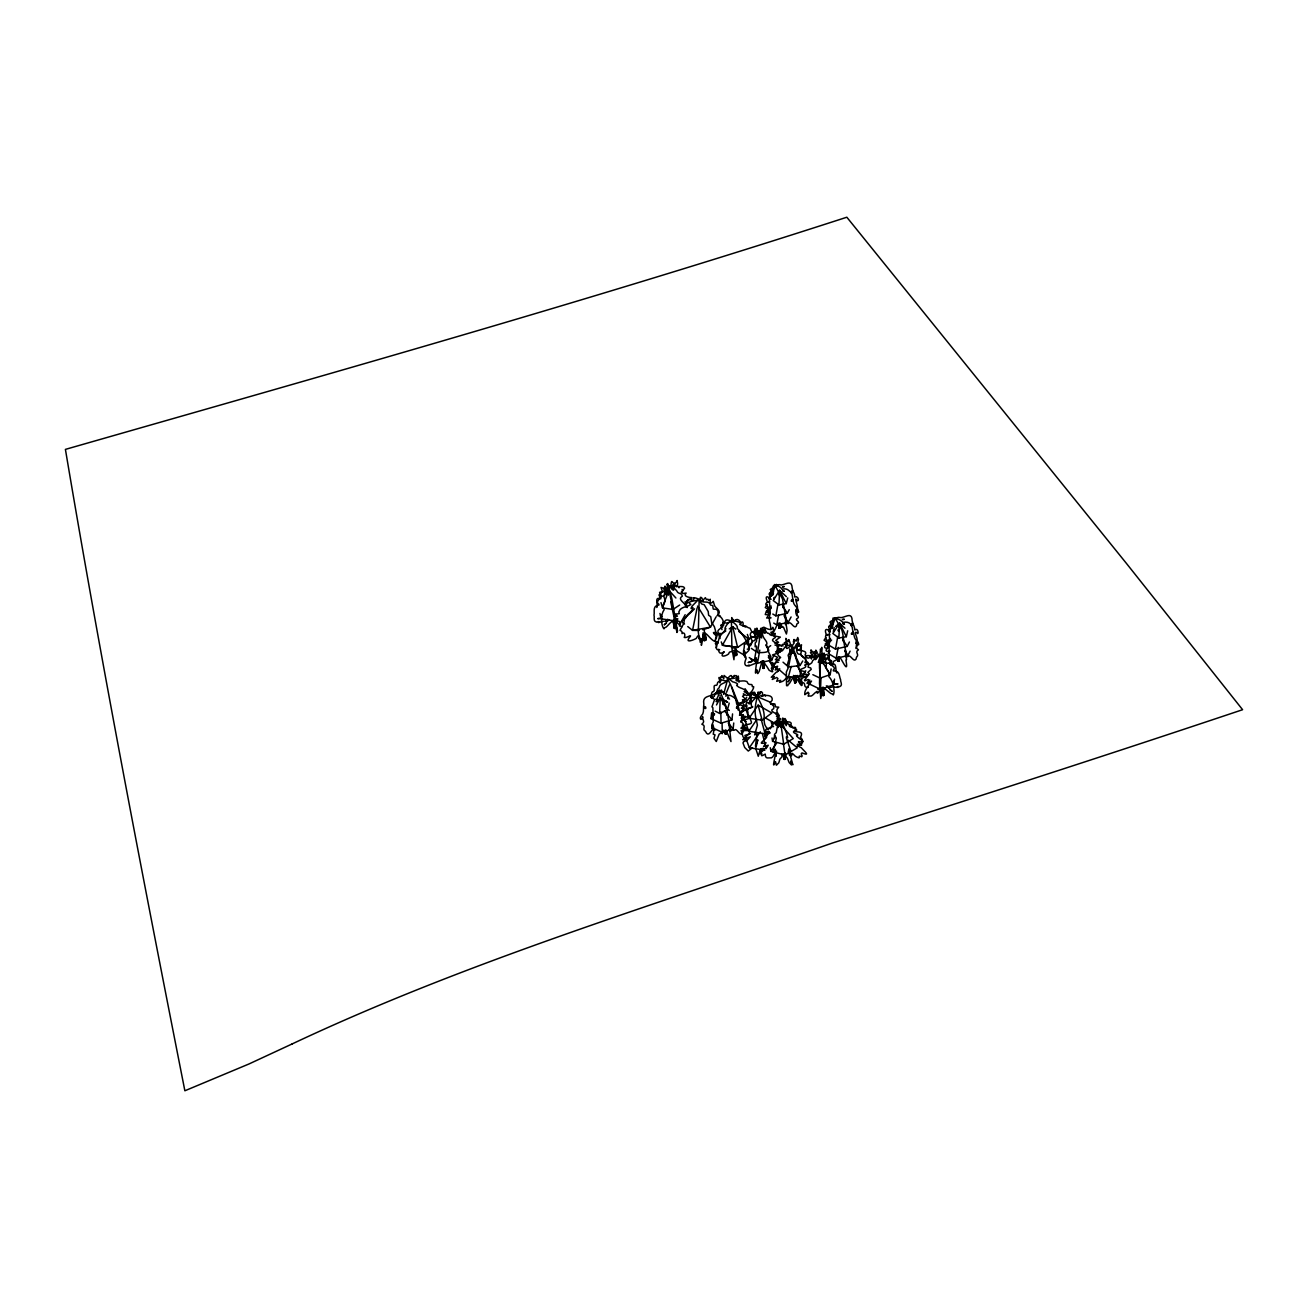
<?xml version="1.0" encoding="UTF-8"?>
<svg xmlns="http://www.w3.org/2000/svg" width="1308" height="1308" viewBox="0 0 1308 1308"><rect width="100%" height="100%" fill="white"/><g stroke="black" fill="none" stroke-linecap="round" stroke-linejoin="round"><path stroke-width="1.5" d="M820.966 688.646L821.048 690.411L820.868 688.613M823.975 657.401C825.642 650.844 830.956 656.927 826.116 659.837M732.774 620.711L732.742 619.06L733.069 620.499M820.786 692.978C821.506 689.12 820.606 696.036 820.721 693.322M675.157 627.055L675.173 623.965M699.666 638.288L699.633 637.437L699.208 639.089L698.325 632.124L699.159 599.849L702.265 600.961L705.388 597.658L706.369 599.587L707.971 599.211L708.707 600.421L710.244 599.26L710.179 602.645L711.601 603.037L713.252 601.304L714.479 605.342C714.626 607.86 723.324 610.95 716.947 615.79M823.5 694.81L822.765 688.253L820.754 698.505L819.495 683.266L820.279 659.019L823.255 663.712M757.512 696.396L758.231 691.948L757.986 695.186C755.239 702.87 754.046 712.337 756.318 719.645L757.397 725.204L754.634 734.883L757.021 733.772L755.452 746.149L757.839 739.837L755.713 748.438L758.28 756.237L760.144 749.762L760.864 748.83L761.191 751.43L762.106 748.961M786.19 725.711C783.901 719.351 795.656 721.951 789.345 726.054M725.057 730.338L725.499 734.18L725.956 730.567L726.398 733.919L724.992 733.494L724.714 730.567M796.621 647.166C802.687 640.462 802.932 653.591 796.981 649.553L796.637 643.863L793.94 648.703L792.01 648.801L791.324 646.953L794.25 642.866L793.318 641.983L794.021 639.432L794.512 641.394L795.542 640.086L796.392 641.002L797.733 637.503L798.518 639.563L797.291 645.171L799.139 643.144L798.55 646.087L799.924 646.25M808.736 663.859L804.96 662.502L805.826 660.573C805.237 658.12 801.935 655.864 800.005 654.229C794.185 654.997 798.681 642.13 794.25 648.899C791.52 649.684 790.13 642.293 788.822 639.612C788.217 647.542 783.754 629.197 787.024 645.089M773.551 593.162C767.812 594.339 769.693 602.072 769.938 608.76M760.373 693.829L760.03 691.85L758.248 694.761L761.387 691.654L762.499 692.88L762.417 696.396M676.71 628.919L676.514 627.726L677.511 631.306L671.871 598.655L668.551 586.638L669.385 585.722L670.971 587.129L674.356 587.308L674.748 586.262L672.574 585.117L674.372 583.368C675.647 589.254 683.397 584.365 684.574 588.191C682.809 590.595 679.163 594.715 686.128 593.064C682.645 595.876 688.319 597.642 691.703 597.592L691.703 598.639L686.945 600.748L687.583 603.168L685.13 601.729L686.536 604.639L684.607 603.773L686.504 607.419M734.655 652.79L734.785 650.468L735.423 655.848L734.916 646.626M825.005 658.938C829.877 654.981 832.656 664.775 826.738 663.074C823.337 660.949 826.607 651.335 822.569 658.513L822.029 659.592L820.247 658.889L819.887 656.845L820.459 649.046L821.293 651.057L821.718 647.313L821.996 655.488L822.569 653.493L823.141 656.829L824.105 653.068L821.604 658.709L820.247 658.889L820.901 655.553L819.56 655.226L815.358 659.657L816.535 656.91L815.751 655.651L813.87 657.891L814.59 659.085L812.66 660.654C811.876 665.2 807.755 663.091 808.066 667.145L810.731 667.947L811.205 669.369L807.837 672.426L809.341 673.833L804.469 680.078C804.273 682.727 808.655 677.593 808.834 680.405C804.812 685.686 808.295 682.612 810.551 682.792C806.104 688.515 804.371 691.67 804.878 693.861C803.701 697.148 809.26 689.61 808.148 693.191C811.009 692.308 805.728 697.524 809.521 695.954C812.219 697.115 813.723 693.175 817.059 691.343C816.241 696.673 821.342 689.005 819.397 687.746M725.727 696.183L727.068 694.744L723.978 693.077L727.673 679.261L736.404 677.887L737.941 678.803L735.897 679.817L736.371 680.749C740.9 681.942 742.731 679.931 746.933 681.55C749.157 687.419 752.378 681.828 752.313 686.7C756.073 684.934 751.299 692.39 750.612 692.946M790.114 726.79L789.362 724.387M715.149 711.111L719.629 713.449L720.25 697.769L727.722 702.249M787.743 597.903L786.255 603.577L778.979 604.917L779.584 590.3L786.37 596.644M838.951 657.368L839.098 659.755M834.52 679.081L833.572 684.967L820.508 689.365L820.999 677.658M754.454 695.3L755.861 694.924L757.119 696.821L757.414 695.578L755.73 696.183M847.682 630.783L846.341 636.685L838.902 638.042L839.556 623.115L844.968 628.232M763.97 666.916L763.692 660.818M834.471 619.387C833.082 612.389 841.763 630.865 841.698 629.475C843.889 636.064 843.578 645.514 846.194 651.858C847.519 660.442 844.265 644.55 845.72 653.886C844.527 655.128 847.96 660.213 845.933 660.099C848.925 676.301 841.404 658.137 839.622 657.106M722.016 629.639C720.365 626.745 722.719 628.069 722.654 626.794M722.817 625.665C721.82 619.305 726.463 625.42 721.28 625.894C722.13 629.753 715.885 628.592 718.517 633.988C715.77 635.083 715.656 639.399 714.953 641.182C716.67 642.032 721.051 643.585 715.345 643.193C715.492 644.403 717.046 645.694 716.081 647.705M675.124 627.546L674.388 628.363C675.19 612.847 667.391 628.004 665.134 627.464A2.175 1.03 -69.8 0 0 663.99 628.854C661.456 626.369 659.968 615.381 664.137 609.724A2.06 0.981 -70 0 0 663.761 608.694L662.649 606.52L666.769 595.957L665.723 589.794L668.077 592.001M762.875 630.996L762.351 627.546L761.142 631.175M795.248 676.661L795.15 682.858C795.82 668.094 790.196 684.28 788.626 684.1A2.518 0.818 -76.5 0 0 787.776 685.637L786.549 685.703L786.337 672.05L788.168 668.045L787.318 664.611L790.146 655.635L789.656 648.931L791.307 650.616L792.893 646.953L792.272 645.792L790.572 644.958L786.402 645.776L785.797 644.811L787.579 643.863L785.503 642.228L784.26 642.882L785.209 644.321L782.74 644.288L781.399 645.923L777.573 644.288L778.407 645.825L776.887 646.659L780.86 650.583L776.739 650.517L778.538 652.905L772.538 654.916L777.704 657.384L775.399 659.739L779.127 660.376M764.036 667.244L763.79 661.39M779.061 722.588L779.355 719.711L780.925 719.024L777.541 717.013L777.214 714.626C775.709 712.909 768.221 710.947 773.682 708.674L773.976 706.516L769.447 701.856L755.991 696.069C753.948 699.469 752.754 696.706 750.007 697.671L751.724 702.396M756.792 696.461L755.861 695.169M743.516 717.258L742.813 715.411L739.412 715.149M779.879 623.148L780.336 628.036L778.93 627.726L778.571 625.224M821.391 688.662L821.146 689.905L821.195 688.531M754.88 695.3L754.422 692.145L755.517 695.333M711.65 712.746L710.996 718.648L721.051 723.21L731.973 719.825L732.562 713.906M712.255 727.739L722.278 732.3L733.15 728.932L733.739 722.997M829.272 659.788C829.256 648.081 828.7 657.27 829.55 638.631C828.798 632.32 829.812 630.178 831.594 625.96C833.523 625.584 835.649 613.027 836.499 619.534M785.601 722.621C789.116 727.984 783.296 720.724 779.094 722.081C772.897 731.123 775.121 714.708 778.62 723.978M813.086 657.254L810.453 652.381L811.401 651.94L810.96 649.88L813.331 652.872L814.148 651.531L815.685 652.398L815.849 650.141L817.238 652.447L816.306 653.804L819.2 654.441L820.721 656.649L820.034 660.916L819.38 658.823L819.871 678.198L830.188 674.65L831.136 668.911M796.621 615.676L796.67 614.057C801.068 608.482 794.267 607.01 793.367 602.138C792.141 598.116 793.008 592.017 789.623 591.183C787.939 589.63 786.173 588.126 781.906 589.221C780.827 585.706 770.216 583.352 773.764 588.469M676.432 586.834C678.656 583.564 677.119 583.025 677.217 580.507M727.935 698.848L727.837 697.18M808.328 687.338C801.493 688.155 808.181 680.716 799.711 683.201C806.235 680.046 794.169 681.354 801.526 679.457C802.491 676.89 804.861 677.675 807.526 675.615L806.758 674.536L802.883 674.666L805.319 671.56C791.454 669.483 810.322 668.568 804.682 665.053C812.987 662.829 804.404 662.257 805.859 658.938C806.104 658.3 804.224 656.109 806.546 657.205C809.227 660.246 810.192 655.373 812.448 656.027C811.042 652.692 818.383 652.578 813.805 656.093C815.62 658.365 822.062 651.907 820.541 657.744C820.541 663.499 822.389 656.207 823.419 658.921C821.865 665.331 828.88 669.451 829.534 675.19L829.059 675.729A2.076 0.867 58.7 0 0 828.945 676.743C833.752 681.223 835.027 692.488 833.261 694.957A2.191 0.916 58.5 0 0 831.904 693.747C830.073 694.597 819.756 680.7 823.746 695.513L822.143 687.452M661.21 593.243C660.687 595.598 657.074 593.162 660.327 597.429A2.044 1.194 42.8 0 1 660.802 598.77C653.232 596.088 658.97 605.882 656.763 607.484M781.726 754.111C782.903 759.539 779.96 755.991 779.208 761.583A4.905 1.586 -75.5 0 0 778.718 762.94C775.644 765.278 776.854 767.109 775.53 761.665C772.227 769.169 773.911 762.368 775.039 756.384A7.995 2.616 -75.6 0 0 776.085 753.751L776.527 751.005L774.549 754.291L775.399 749.255L772.979 751.904L776.314 738.415L775.971 737.221L774.336 738.153L774.565 734.262L776.249 732.66L777.786 724.387L778.374 723.389L778.227 727.526L780.925 721.427L781.399 724.992M855.939 648.49L857.934 643.569L856.004 643.242M757.594 633.775L756.858 628.069L758.853 633.726M823.517 694.679L823.37 695.594L823.255 694.515M721.787 691.115L721.46 689.97L718.975 692.651M789.607 676.808L789.558 678.46L789.394 676.726M776.494 586.605L776.363 584.398L773.355 589.908M739.069 682.253C737.499 679.506 739.445 677.642 738.186 677.495C739.314 673.146 735.93 680.34 736.747 676.792C736.567 673.849 734.442 677.233 734.344 675.369C729.962 681.959 734.033 670.89 728 678.084C728.18 684.738 719.989 677.053 720.659 681.403C715.231 681.092 719.171 686.144 715.133 685.327C712.827 685.31 715.28 690.052 713.645 691.442C710.849 691.262 711.83 696.232 710.816 697.082M820.508 689.365L809.129 683.888L809.816 679.98M773.846 655.259L771.736 660.164L757.479 663.189L759.784 650.092M761.73 637.977L758.476 632.696L759.098 630.881L760.471 633.121L757.561 652.627C776.445 652.937 764.493 647.771 766.929 643.422C766.848 640.838 763.627 638.844 762.727 635.394C761.91 630.145 761.256 633.726 762.106 635.704C758.918 633.759 761.24 623.426 761.125 630.979M772.799 614.041L775.84 615.839L778.047 603.855M773.747 623.099L776.788 624.913L778.62 614.973M830.466 638.467L827.474 644.37L835.469 649.095L837.807 636.391M829.828 654.441L836.188 658.251L838.199 647.395M788.561 666.998L792.043 648.915L800.055 665.494L788.561 666.998L783.018 662.175M697.115 607.909L692.553 630.374L699.191 630.456M765.376 733.281C762.711 734.229 767.256 738.758 764.575 738.742M783.329 723.814L785.797 719.989L785.797 723.324M832.967 664.873C832.853 658.022 836.875 663.091 836.826 657.254M665.38 590.333C663.663 584.496 665.265 584.954 667.587 590.448C670.922 591.249 666.377 585.248 670.89 585.771C671.92 575.258 672.377 588.6 677.282 580.703M663.467 621.284L658.464 622.559L658.905 621.676A2.175 1.619 -16.5 0 0 656.845 622.216C652.692 621.349 654.883 617.638 654 615.038C654.916 612.095 652.12 605.669 658.987 604.983A2.06 1.537 -16.7 0 0 658.447 603.822L657.45 602.988C657.008 600.405 660.605 598.377 661.586 596.17C668.584 596.988 660.148 582.518 666.737 590.48C670.186 593.374 666.589 582.207 671.969 589.238C677.936 593.848 665.772 579.15 676.547 590.595C678.214 594.944 681.795 592.083 682.318 596.186C676.579 599.587 685.572 602.824 687.272 607.566M765.523 696.085L764.853 694.973L762.008 696.019M830.498 662.584L829.926 664.366M833.31 631.519L834.21 627.595M750.04 718.027C750.53 721.771 754.634 723.814 746.1 724.616L742.682 728.752L749.059 729.913M704.358 630.227L704.603 640.953L703.802 634.674L702.985 639.694L706.222 639.71L705.11 633.448M757.038 662.698L748.765 666.017L749.19 665.118A2.485 1.668 -38.7 0 0 747.277 666.017C743.434 665.658 744.922 661.161 746.181 658.447C740.181 654.245 751.986 651.024 748.536 648.163C748.389 645.645 751.593 643.323 752.607 641.067C759.049 641.214 751.74 628.788 757.561 634.821C759.817 637.356 759.032 631.274 759.801 630.832C761.272 632.304 768.81 634.952 763.561 631.306C765.687 627.121 765.801 634.249 768.761 633.334C771.213 637.356 774.385 633.71 775.333 637.552C767.649 641.672 778.146 641.737 778.881 646.659M805.81 670.841L802.949 675.664L788.234 677.593L791.176 666.426M719.629 713.449L727.428 709.835L729.226 703.148M739.216 703.115L746.672 701.382L751.479 695.153M786.811 679.359L787.122 677.299L783.917 680.487A4.709 3.237 -30.6 0 0 782.724 681.304L779.682 682.4L780.68 680.324L776.641 681.288L777.949 678.607L776.772 677.495L772.243 679.457L774.369 676.514L771.262 677.266L776.036 672.377A7.652 5.297 -30.6 0 0 778.489 670.857L779.715 668.748L775.252 669.99L777.622 666.23C766.586 670.007 779.682 658.218 780.631 657.466C776.282 654.67 776.478 652.283 782.446 650.665C791.078 638.173 781.71 654.801 790.817 645.482C794.463 648.752 792.55 649.275 793.351 651.368M679.686 622.036C682.269 627.954 674.814 622.101 677.266 620.303M819.724 662.044L819.642 668.715M785.078 722.294C787.154 714.855 781.17 720.168 783.688 724.174M771.001 629.704C769.513 616.885 768.81 625.453 769.823 614.008C772.554 606.716 759.703 604.28 769.644 601.762M779.159 721.199L777.099 718.108L777.639 722.899M740.966 720.888L742.404 720.136L741.603 716.539L743.369 719.89L746.263 721.656M754.683 636.669L755.288 632.974L754.324 630.325L757.365 633.595L756.416 641.541L755.223 642.996L755.174 646.806L756.367 646.005L756.662 647.215L754.553 659.575L754.7 660.376L756.302 657.81L755.828 662.698L757.201 659.608L756.956 662.273A7.603 2.011 -81.7 0 1 756.269 664.791C755.599 670.464 754.536 677.446 756.923 669.827C758.117 674.764 756.989 674.454 759.196 671.495A4.676 1.226 -81.6 0 1 759.539 670.203L762.106 661.308L763.038 668.126L764.101 668.012M667.407 591.952L669.107 590.431L667.979 585.461M723.291 730.158L722.229 733.739L721.427 732.725L719.138 734.213L716.261 741.538L713.972 738.235L715.035 734.834L713.236 734.197L714.07 729.341L712.958 724.714L711.961 728.72L711.765 725.106L713.236 721.771L712.876 707.71L711.944 706.827L714.446 699.944L716.931 698.815L719.907 692.177L719.449 689.986L726.283 706.827L730.322 728.752L729.177 724.73L730.992 741.571L726.136 730.158M781.89 724.125L782.838 717.978L783.034 721.427M679.653 605.015L672.982 609.446L662.518 607.877L665.167 600.961M667.799 594.045L669.124 590.595L675.893 597.985M763.447 748.519L762.989 749.746L763.659 748.503M745.92 729.079L740.835 728.115L744.693 727.052M799.94 649.373L800.529 647.836M776.445 724.943C775.709 717.896 773.012 725.319 771.001 727.003C767.616 729.521 765.899 727.673 765.344 731.156C776.053 732.872 760.733 736.061 766.88 736.747C764.951 740.59 755.828 744.971 766.047 742.748L763.578 746.541L768.237 745.233L766.962 747.375A7.946 5.363 -28.8 0 1 764.412 748.944C764.199 750.122 756.531 755.435 761.746 753.473C761.943 754.602 759.719 757.594 765.213 754.078C765.523 759.196 767.158 757.741 771.442 757.839A4.889 3.27 -28.8 0 1 772.668 757.005L774.5 754.111L776.298 753.915M749.255 646.724L747.408 644.223L750.252 644.19M790.768 676.726L790.163 677.92L790.294 676.923M726.545 692.292L729.488 684.967M679.048 587.766L678.394 587.047M785.405 624.652L785.585 620.63M819.495 688.629L817.762 689.234M745.707 627.088L739.707 624.39C743.647 622.199 734.883 621.104 731.401 620.433C728.638 625.11 721.427 622.281 725.024 621.153C726.79 616.738 739.216 625.191 737.172 628.281C741.93 633.056 745.609 639.318 747.898 644.239M763.251 668.486L763.234 661.178M778.113 623.409C777.459 623.066 771.409 638.974 771.622 632.467L771.001 632.14M771.033 663.745L770.706 662.96A7.619 2.289 66.6 0 1 769.398 660.72C773.829 662.339 764.085 654.507 770.886 657.679C771.933 656.142 764.052 648.719 770.706 645.678M750.481 645.825L751.838 642.784M836.188 658.251L847.895 655.57L850.102 651.139M667.636 619.24L667.178 621.333L669.058 619.796M835.469 649.095L847.208 646.414L849.415 641.983M687.191 601.369L687.959 599.636C690.428 597.74 693.044 602.906 694.025 598.721C690.837 596.513 697.589 598.312 699.224 599.407C702.772 604.623 708.315 599.309 710.62 605.114C714.299 605.326 712.271 606.749 713.318 609.152C716.62 609.283 716.163 608.956 717.863 610.787L718.141 613.452C716.441 616.133 723.161 615.627 718.435 615.904M828.242 653.493L829.73 650.55M716.13 641.345C711.176 642.866 701.906 623.785 705.699 640.397L703.671 638.811L702.985 632.827M734.655 653.003L734.344 651.351M783.688 744.219L781.023 725.139L793.253 738.579L783.688 744.219L772.603 741.358L775.415 735.946M716.49 704.947L720.25 697.769L727.428 709.835M776.788 624.913L788.25 622.314L791.095 616.967M801.117 646.757L801.542 644.828L800.872 645.449M775.84 615.839L787.351 613.239L789.247 609.675M716.081 616.853L710.489 627.153L702.772 629.818M771.082 617.85L766.651 618.014L768.728 614.973L765.245 614.515L766.374 611.163L770.576 608.089L770.069 606.601L768.025 607.909L769.742 608.956M771.131 606.013L768.221 611.327L770.87 608.465M684.558 624.047L681.354 621.529L685.163 614.711M715.803 693.861L717.569 693.796M784.293 759.49L784.342 754.389L784.882 759.31M736.208 649.487L737.058 654.703L734.262 654.801M790.032 651.858L788.103 655.259L788.904 658.235M836.973 672.982C834.798 671.429 837.79 660.834 830.76 664.84A2.044 1.21 -50.5 0 1 830.94 663.483C833.131 658.872 830.073 661.456 828.471 659.853M800.055 665.494L802.752 660.981M818.219 662.306L820.279 659.019M740.851 722.261L740.982 721.411M846.341 636.685L839.556 623.115L832.853 633.481L838.902 638.042M749.092 718.255L758.1 705.143L771.834 712.991L762.155 720.201L749.092 718.255L745.805 709.165L752.836 706.876M768.107 731.466L765.082 733.723L748.781 731.27L756.645 719.809M764.902 750.171L749.337 747.784L760.308 731.777M788.217 740.23L797.291 747.8L785.078 755.043L770.903 751.348L776.527 743.255M727.493 680.34C724.207 684.329 720.07 682.678 719.04 687.894C716.195 689.545 717.798 693.289 714.822 694.008M722.457 692.145L723.864 692.275L723.537 694.074M681.174 592.295L682.596 590.497L682.089 589.418M668.862 619.6L664.775 621.316M742.764 716.261C738.088 713.301 738.66 700.892 734.556 697.834C732.594 696.968 731.09 694.515 726.807 695.496C725.94 692.243 716.719 689.283 718.206 692.75M746.23 728.016L745.511 729.504M710.996 718.648L714.642 714.054M833.082 682.057L833.948 682.694L833.915 680.945M735.815 647.967L736.388 654.131L734.328 655.57M717.879 700.712L720.25 697.769M758.019 636.669L757.872 638.386M751.054 697.556L751.364 698.472M809.129 683.888L811.565 681.076M742.731 732.889L742.306 733.379C739.87 736.747 736.584 726.97 734.246 730.24L733.51 730.305C731.548 728.703 730.518 733.461 729.161 729.357M740.279 713.808L739.707 713.154M754.111 633.775C752.214 628.494 746.525 637.094 754.095 637.127M755.975 695.235L757.463 696.641M666.442 593.162L663.679 596.105L664.889 599.604M773.437 589.14L772.685 590.022C766.161 593.946 776.494 594.339 772.93 588.224C773.339 585.657 778.358 583.842 781.334 584.97C786.566 584.104 791.781 579.706 792.207 588.142C792.534 591.854 795.084 593.292 794.692 597.004C797.733 595.156 799.76 601.091 797.455 600.862C792.583 593.963 799.809 609.217 796.621 608.612M776.249 755.01L776.249 756.302M827.474 644.37L831.61 640.004M746.754 697.442L739.085 705.372L731.695 686.831M822.045 661.031L822.879 661.129M767.42 602.154C766.782 600.029 764.117 594.519 769.627 597.821M681.354 621.529L694.564 608.858M748.683 647.084L749.19 649.209L747.228 649.177M686.226 604.051L686.34 605.751M742.503 727.837L743.827 726.022L742.339 725.09M753.277 659.788L754.422 659.624M776.265 714.43L776.151 712.942M835.55 626.483L839.556 623.115M793.94 727.902C797.128 726.136 794.136 729.684 796.768 730.044C787.203 732.562 802.066 734.54 796.49 735.717C798.583 739.184 808.736 743.14 798.518 741.62L798.55 742.323C807.821 749.19 792.681 740.688 798.616 746.296A8.044 4.97 30.1 0 0 801.314 747.686C803.733 750.825 811.385 756.727 802.033 752.885C799.728 753.735 803.406 755.73 801.673 756.776C796.016 754.226 802.589 759.719 796.637 756.989A4.938 3.025 30.2 0 0 795.313 756.253L793.613 754.569C789.558 750.269 794.234 758.64 789.231 754.847M781.53 724.419L780.435 721.444L783.247 727.346L782.413 723.242L782.985 724.191L786.942 734.344L787.629 737.679L786.402 736.845L786.402 738.072L790.931 751.299L788.904 748.797L790.343 753.768L788.479 750.612L789.247 753.31A8.044 1.7 71.2 0 0 790.392 755.861L792.844 764.788L790.85 760.945L791.454 764.967L789.182 762.597A4.938 1.03 71.1 0 0 788.61 761.272C786.386 754.683 786.533 760.03 785.356 753.016M856.102 641.378C859.781 640.642 852.211 629.966 856.936 632.696C858.947 636.375 858.44 626.859 854.827 630.015C854.631 626.254 852.8 624.505 852.162 620.744C852.031 611.997 846.44 616.771 841.257 617.621C836.842 616.379 832.101 619.191 832.411 622.788L830.793 623.475L830.22 626.532C838.559 623.687 823.844 631.159 830.253 631.829M827.065 635.508C825.757 634.511 823.108 625.829 829.828 631.159M795.313 675.5L795.853 682.629L794.577 682.318M714.691 694.826L714.266 696.494M829.893 651.27C826.394 651.956 824.351 650.73 827.801 648C820.95 649.406 826.525 641.852 829.844 641.034C829.517 642.114 831.97 637.339 827.032 641.378C827.915 638.206 829.436 643.928 826.476 639.775C825.168 637.503 824.351 633.317 829.959 634.772M771.099 595.402L769.006 598.557L771.213 599.244M760.586 636.473L760.586 634.511M714.135 694.352L718.959 690.984M823.566 687.419L823.827 695.006L822.797 695.627M747.359 634.413L749.19 639.432L737.614 647.411L722.425 645.253L721.264 641.901M659.935 613.452L661.505 618.88L674.879 620.908L677.92 618.88M745.462 727.886L743.484 728.572M733.281 650.338C731.188 653.133 729.684 650.24 728.572 653.951C725.58 656.436 718.501 657.94 724.256 651.711C720.643 654.245 719.269 653.526 718.484 650.125C713.906 649.144 717.928 644.01 719.204 637.895C721.149 633.693 723.667 632.778 725.924 628.707C722.245 630.652 730.207 618.553 731.99 621.398M725.826 630.996L718.926 635.181L720.087 638.533M729.275 628.903L732.725 626.81L735.717 629.115M771.409 704.26L773.257 703.769L773.6 704.914M751.07 694.483L751.037 695.316M771.066 727.624L770.101 728.867M713.383 632.68L714.233 632.385M751.233 703.622L746.786 702.559L745.952 704.456C748.683 705.715 744.432 708.576 748.225 709.704M743.533 741.489L747.751 739.658L750.334 736.796L742.748 739.707L749.386 733.559L749.386 730.24M774.957 643.552L778.538 642.31L775.742 640.38L780.369 637.11L775.464 636.162C771.867 636.538 775.758 634.593 775.268 633.481C773.993 633.219 770.461 635.901 771.262 632.958C775.203 630.162 772.946 629.9 772.832 627.317C770.755 633.742 759.637 622.837 765.066 629.41C761.828 631.159 757.446 630.096 757.741 636.636C758.934 633.513 756.416 631.633 758.166 634.658C760.749 635.639 760.144 628.429 758.427 632.189L759.359 634.02M763.839 748.716L762.319 749.402L762.27 748.29M752.427 747.735L748.274 751.054L744.71 747.522L742.96 742.862L743.827 741.62M661.472 591.854L662.502 591.854L661.014 587.406L665.118 588.911M755.386 636.064L750.874 637.944L752.264 641.214M739.854 713.628C747.081 710.081 739.216 708.56 746.214 706.238C743.32 704.293 743.026 704.799 742.993 702.118M764.297 748.912L762.221 748.814M739.788 715.067L743.353 714.642L741.211 718.223L745.446 717.454M762.155 661.39L760.667 661.799M745.086 710.277L744.317 710.538A7.178 4.496 30.4 0 1 742.045 710.604L740.181 711.977M794.577 682.76L795.853 682.335L795.656 675.909M783.835 759.163L785.16 758.722L784.555 754.536M825.855 637.503L824.056 640.25L827.555 642.473L825.315 643.618L826.215 644.844M750.432 717.994L744.677 719.858L748.781 731.27M800.758 654.327L801.412 650.861L796.736 649.651M750.416 733.657L744.922 735.407L749.337 747.784M733.428 621.627C736.584 617.409 740.132 620.09 740.802 623.164C742.633 619.829 743.729 623.524 742.911 625.829C746.639 624.995 746.296 627.676 750.04 628.216L751.838 631.829L755.452 632.14M748.634 730.632L741.113 730.387L742.993 736.698L746.083 740.884M781.497 649.651L778.701 650.19L778.669 652.692M767.355 604.623L765.245 607.501L768.646 609.675L766.635 611.539L769.823 614.008M699.682 638.304L700.238 642.326L701.415 638.664L701.399 645.351L703.148 635.165M742.813 702.232L744.301 701.726L742.437 699.78L746.279 699.878L742.519 696.265L743.925 695.496L743.336 693.845L746.721 695.611L751.61 692.962L756.678 695.774C760.667 702.837 765.147 711.143 764.003 718.599C764.428 723.537 764.068 725.384 768.417 729.766M746.001 657.041C741.227 653.199 744.873 649.553 744.285 644.468C746.835 642.882 750.596 644.108 747.309 639.089C750.383 640.642 749.86 636.505 751.577 636.636M664.415 591.33L659.559 592.344L661.21 596.252M675.468 627.873L674.176 628.151L673.424 620.057M671.609 620.826L672.574 620.646M769.595 732.905L766.75 732.464L766.979 735.309M790.114 725.711L791.487 725.646L792.991 727.935M800.741 649.602C801.624 651.515 806.006 650.714 805.793 653.232C802.507 658.676 812.595 652.3 811.287 658.84M771.082 592.589C768.385 592.491 768.663 595.614 771.197 596.284M826.051 667.178L826.378 663.728L823.255 661.21M806.398 677.495L799.482 675.435M776.412 716.31C783.737 717.324 774.696 713.187 777.377 708.773L778.75 707.17L775.726 706.925L774.81 703.884L770.706 704.162L770.428 702.412L772.161 700.238C773.306 693.78 763.381 695.415 759.637 696.003C754.422 696.641 754.634 700.81 750.694 701.758L751.871 707.432L747.816 708.789L747.081 711.274C749.827 711.732 745.446 715.574 749.206 715.607M831.528 687.272L828.88 687.256M720.25 633.366L717.487 633.791L714.626 632.451M831.201 623.573C826.983 620.859 835.191 621.365 832.853 618.177C836.875 618.079 840.128 619.518 842.99 622.428C848.843 621.153 852.113 623.785 852.62 629.916C854.189 633.889 853.83 639.628 857.476 641.149C860.075 645.874 858.113 645.939 856.168 642.342C857.345 646.038 854.565 647.264 858.473 649.831C854.189 652.038 859.863 654.458 856.544 657.172L855.972 659.232C853.421 662.878 850.086 653.101 847.698 656.698L845.573 656.322M699.437 636.407L697.769 635.95L696.232 638.402C694.319 639.677 684.869 643.569 689.153 637.912C693.42 632.794 686.569 638.631 684.215 637.421C685.735 635.247 684.395 631.437 682.008 633.595C682.187 632.582 682.351 631.143 680.013 630.374C681.582 626.875 683.806 625.191 684.493 619.207L685.915 617.589C686.978 613.501 690.935 613.256 692.782 608.858L692.929 607.533L691.033 608.416L692.046 606.144L698.407 599.636L701.758 604.034L704.194 604.705L708.217 611.555L708.609 615.234L710.751 616.722L711.617 622.412L714.364 626.712L716.424 633.955L713.923 633.612L716.719 636.211L716.277 638.794M783.165 645.923L778.342 644.942A7.537 5.052 -39.7 0 1 775.906 645.253L775.006 645.106M824.759 687.943L823.108 688.057L823.942 695.267L822.618 695.202M765.621 732.202L769.774 733.134M723.586 625.535C715.59 625.682 727.51 623.949 723.03 622.232M781.726 648.784L777.115 648.964L780.173 652.234M661.161 615.25L660.36 615.986L661.227 616.509M773.551 726.61L771.655 726.676M764.297 668.045L762.989 667.848L762.45 661.227L763.888 668.404M672.933 620.597L674.241 627.889L675.353 628.298M728.082 697.818C730.256 697.033 725.58 696.575 729.553 699.11M797.161 746.23L798.501 745.446A2.616 1.749 -29.5 0 1 800.627 744.824C804.077 742.241 802.311 738.726 800.431 737.401C805.385 728.556 791.831 734.393 795.411 729.324C796.588 725.449 790.326 729.668 790.146 725.057C787.465 725.58 786.386 718.288 785.094 722.637M723.308 622.265C724.043 622.199 721.509 616.542 719.792 616.591M829.256 663.042C830.237 665.396 834.488 666.099 834.455 668.764L833.67 669.712A2.06 1.472 9.1 0 0 833.425 670.906C840.128 670.317 839.066 676.923 840.57 679.555C840.292 682.22 843.3 685.261 839.442 686.814A2.191 1.537 9.1 0 0 837.316 686.635L837.938 687.403L832.771 687.027M780.238 724.943L781.072 724.812L780.255 723.667M839.229 661.096L837.774 660.769L837.463 658.235M744.808 708.871L741.325 708.249L743.434 706.107L739.118 704.276M785.454 759.098L784.13 758.754L783.835 754.553M772.57 591.118L770.167 589.548L774.271 586.801M750.318 718.059L744.742 716.277C737.532 716.408 745.413 722.408 744.007 718.501M719.809 649.782L718.435 649.34M759.294 636.636L759.261 635.574M795.853 657.924L795.902 654.883L793.907 651.597L800.055 671.674L802.164 685.016L801.542 685.572L800.431 683.577L800.725 684.624L794.823 676.007L795.575 682.841L795.035 681.975M723.929 693.78C723.569 689.708 717.258 691.082 714.054 694.401C708.347 696.87 702.314 696.052 703.851 704.145C703.017 708.478 704.603 712.893 701.251 715.901C698.93 718.762 701.529 721.624 702.723 716.686C702.2 720.544 705.584 721.264 701.856 724.24C706.941 726.022 701.382 729.063 705.519 731.336L706.598 733.314C709.901 736.813 711.928 726.708 715.002 730.191M733.739 648.032L732.382 647.427M710.685 697.36L714.217 699.077M725.875 708.773L729.324 710.342M778.701 652.087L775.628 651.776L777.246 653.64M812.84 674.683L819.969 678.084M787.857 753.326L789.1 753.326L788.315 751.495M751.528 701.758L749.942 700.287L749.157 704.08M687.011 601.549L688.531 602.35M765.164 717.83L773.731 722.719M820.296 662.142L820.279 663.941M744.105 691.621L749.304 694.81L745.053 688.711M777.639 671.576C778.211 668.666 776.478 667.227 772.488 666.459C776.772 665.658 772.505 664.497 771.328 664.595C771.916 666.115 775.382 671.822 772.276 667.783C768.761 667.26 777.034 674.912 769.104 670.268A4.692 1.39 66.5 0 0 768.434 669.091C765.164 663.467 766.782 667.456 763.463 661.129M751.364 648.392L756.008 651.564M749.222 657.515L757.479 663.189M796.147 610.182C802.752 616.722 794.512 603.806 795.885 612.88C795.853 615.332 800.136 616.591 797.684 618.226C793.22 620.057 802 621.807 796.85 623.965L796.359 626.009C793.972 629.639 790.572 619.992 788.348 623.573L785.961 623.295L787.105 630.44L786.419 634.02L783.525 627.317L781.988 626.221L781.726 627.35L780.14 623.295M801.428 655.7L804.551 657.973L801.755 655.586M772.766 726.349L771.311 722.359L776.249 723.667M778.979 604.917L773.241 600.552L779.584 590.3L786.255 603.577M677.086 619.894L674.421 620.074L676.972 632.5L676.547 628.641M738.709 631.404L749.19 639.432M687.763 626.581L692.553 630.374L710.489 627.153L697.491 606.045M744.841 652.708L743.533 650.763L744.988 651.858M812.039 657.352L810.355 656.616L811.679 658.692M797.226 675.418L798.305 677.479L797.079 675.68M779.388 669.843L788.234 677.593M744.922 655.521L735.766 650.158L736.567 655.488L734.655 654.196L734.426 652.152M827.343 645.236L828.618 646.708M731.434 621.267L731.908 648.49L733.935 659.739L734.491 652.529L734.458 654.801M758.526 636.211L757.561 636.391M807.576 674.83L805.434 674.258M724.469 710.882L731.973 719.825M728.164 722.981L733.15 728.932M682.106 626.597L679.326 625.894L680.585 623.703L679.048 621.3L675.876 620.777L677.38 619.665L674.16 616.559L677.413 616.182L675.304 614.122L679.31 613.648L678.803 611.964L680.258 609.348C684.035 606.144 686.635 607.386 690.869 604.476C683.757 599.898 702.543 601.958 700.336 597.331C701.955 597.216 702.004 598.312 702.952 600.699M823.648 656.06L823.975 656.567M720.119 696.363L720.07 695.676M793.269 651.793C795.673 654.621 793.972 648.67 793.923 651.727M768.434 655.455L771.736 660.164M833.915 619.436L833.278 621.071M842.842 639.596L847.208 646.414M844.641 650.468L847.895 655.57M783.067 606.552L787.351 613.239M783.982 615.659L788.25 622.314M826.231 668.404L830.188 674.65M826.329 685.833L828.732 688.106L827.801 685.981M754.863 695.153L753.228 692.21L753.392 695.055M769.823 732.823L769.088 731.483M797.062 665.658L802.949 675.664M838.444 631.159L838.281 629.704L838.641 631.11M765.72 644.991L768.712 650.256M784.964 759.457L784.048 754.405M737.058 705.879L738.137 710.064M833.147 624.505C830.678 624.537 825.74 626.696 830.613 629.442M780.287 724.191C782.446 726.022 781.563 718.648 779.666 722.621M667.898 589.712L667.783 588.518L668.437 590.595M755.893 632.81L754.978 628.527L757.381 631.437M751.43 698.799C749.566 696.575 748.879 689.381 752.443 693.763M703.05 635.001L703.377 640.577L705.911 639.023L704.865 632.892M735.537 699.044L730.861 685.081L726.97 677.855L724.076 675.451L723.782 678.787L721.836 675.631L721.82 677.413L720.495 676.874L720.577 679.424L719.008 677.495L720.054 682.939M662.306 616.559L661.194 616.738M838.82 657.286L839.213 660.753L837.79 661.243L837.48 658.774M774.745 586.622L774.434 584.513L782.511 598.9L786.468 621.529L785.274 617.049L785.781 620.679M674.83 628.559L673.506 620.401M660.981 602.596L662.518 607.877M794.675 681.926L793.972 679.392M793.482 675.402L794.774 682.694M758.1 705.143L762.155 720.201M761.027 718.664L765.082 733.723M762.401 733.87L766.357 748.617M736.747 704.276L735.897 699.764M668.012 590.693L667.587 589.499L667.718 590.497M667.979 588.96L667.211 584.071L668.535 590.48M670.693 601.827L674.879 620.908M778.979 623.458L779.993 628.298L779.503 623.426M667.767 584.954L667.554 583.531L668.143 587.308M749.615 695.235L745.74 691.131C743.5 687.828 739.788 688.76 736.617 685.474C737.663 684.051 738.807 683.904 734.246 682.22C731.663 682.514 729.504 677.413 727.444 679.768M669.124 590.595L672.982 609.446M780.026 722.948L778.603 718.125L779.241 722.883M724.55 730.959L725.172 733.919L726.676 733.494L726.463 730.976M725.466 730.338L726.005 734.18L725.155 730.567M762.319 661.292L763.316 668.339M772.014 737.99L772.603 741.358M770.281 747.751L770.903 751.348M785.062 753.948L785.241 759.049M783.329 743.107L785.078 755.043M674.797 628.429L673.636 620.09L675.141 627.905M674.961 627.35L674.83 625.633M784.032 759.081L783.1 754.013M779.11 624.832L779.274 626.14M674.356 621.692L674.094 619.011M784.391 759.327L783.672 754.422M732.513 620.466L731.728 617.572L731.679 620.908M822.814 695.218L821.964 689.627M822.961 695.529L822.176 690.134M795.117 682.106L794.463 676.694M838.003 657.826L838.886 661.357L838.51 657.123M674.781 622.085L674.585 619.469M763.758 667.996L762.842 661.063M742.813 732.169L744.53 729.488L741.865 727.166L744.268 725.319L741.75 722.098L741.914 720.168A7.178 4.905 -30.2 0 0 742.715 719.923M838.085 657.156L838.379 661.39L838.771 657.793M779.813 623.605L779.503 628.314L779.388 626.401M822.912 687.272L823.419 693.976M779.862 624.783L780.336 627.709L778.93 628.183L778.473 623.376M722.081 722.997L722.278 732.3M720.822 712.01L721.051 723.21M778.571 662.191A7.635 4.938 30.8 0 1 776.135 662.289C774.892 666.393 766.668 661.145 772.341 662.535L774.042 664.006A4.692 3.172 22.8 0 1 774.745 664.284M791.912 652.038L791.356 653.559L791.912 652.038M748.339 662.486L751.806 661.488L748.339 662.486M832.428 627.202L832.215 628.429L832.428 627.202M666.164 621.087L666.115 619.747L666.164 621.087M664.35 624.734L666.508 622.837L664.35 624.734M798.387 677.053L798.845 678.018L798.387 677.053M727.068 714.969L726.872 712.958L726.921 714.986M788.103 681.73L789.656 679.49L788.103 681.73M768.172 612.765C769.758 615.708 770.101 610.591 768.172 612.765M772.979 594.094L772.358 595.451L772.979 594.094M717.111 700.172L716.343 701.611L717.111 700.172M725.956 701.268L727.346 702.036L725.956 701.268M827.294 645.776C828.765 648.686 829.501 643.667 827.294 645.776M829.174 686.602L829.583 688.368L829.223 686.553M774.401 597.445L773.96 598.623L774.401 597.445M703.917 706.745C706.484 711.454 706.549 705.323 703.917 706.745M778.62 593.489L779.323 595.042L778.669 593.505M834.112 630.358L833.67 631.568L834.112 630.358M770.772 607.533C770.396 610.722 768.924 604.28 770.772 607.533M800.447 681.452L798.959 679.032L800.447 681.452M669.369 592.998L669.058 591.837L669.369 592.998M668.241 594.878L668.339 593.325L668.241 594.878M783.1 607.664L782.985 605.62L783.198 607.533M712.304 697.05C709.754 699.012 715.345 696.706 712.304 697.05M714.315 714.037C713.776 717.34 712.026 710.996 714.315 714.037M723.618 701.48L723.03 699.927L723.618 701.48M838.624 626.401L839.376 628.02L838.624 626.401M657.859 618.717L661.603 618.308L657.957 618.537M843.186 640.904L843.153 638.86L843.186 640.904M751.528 659.902C754.062 661.325 750.007 656.976 751.528 659.902M780.353 726.087C781.546 729.602 780.026 722.932 780.353 726.087M832.101 691.343L829.763 689.414L832.101 691.343M668.257 587.292C670.121 592.164 667.096 589.221 668.601 586.589L668.257 587.292M792.991 651.564L793.302 653.477L792.975 651.613M782.576 586.834L784.244 586.54L782.576 586.834M722.997 703.083L723.357 704.669L723.046 703.099M791.88 592.753C789.133 594.584 794.577 586.736 791.88 592.753M842.466 619.501L844.167 619.322L842.466 619.501M837.758 683.921L833.915 683.921L837.758 683.921M851.704 625.404C848.892 627.17 854.582 619.403 851.704 625.404M782.625 590.578L784.309 591.314L782.625 590.578M737.238 708.282C734.393 708.576 739.854 703.998 737.238 708.282M792.01 601.157C789.165 601.647 794.774 596.661 792.01 601.157M842.646 623.409L844.396 624.161L842.646 623.409M821.686 661.521L822.094 663.499L821.669 661.57M852.146 634.151C849.17 634.609 855.138 629.671 852.146 634.151M732.725 626.81L722.425 645.253L737.614 647.411L732.725 626.81M292.125 1043.947L249.011 1063.96L184.869 1090.774C142.964 878.371 101.828 665.788 65.907 452.29L65.4 449.396C326.608 374.562 588.257 301.02 846.832 217.226L1126.351 563.307L1242.6 709.704C1106.339 755.354 969.637 799.531 832.673 842.941C651.09 906.084 466.433 961.821 292.125 1043.947"/></g></svg>
